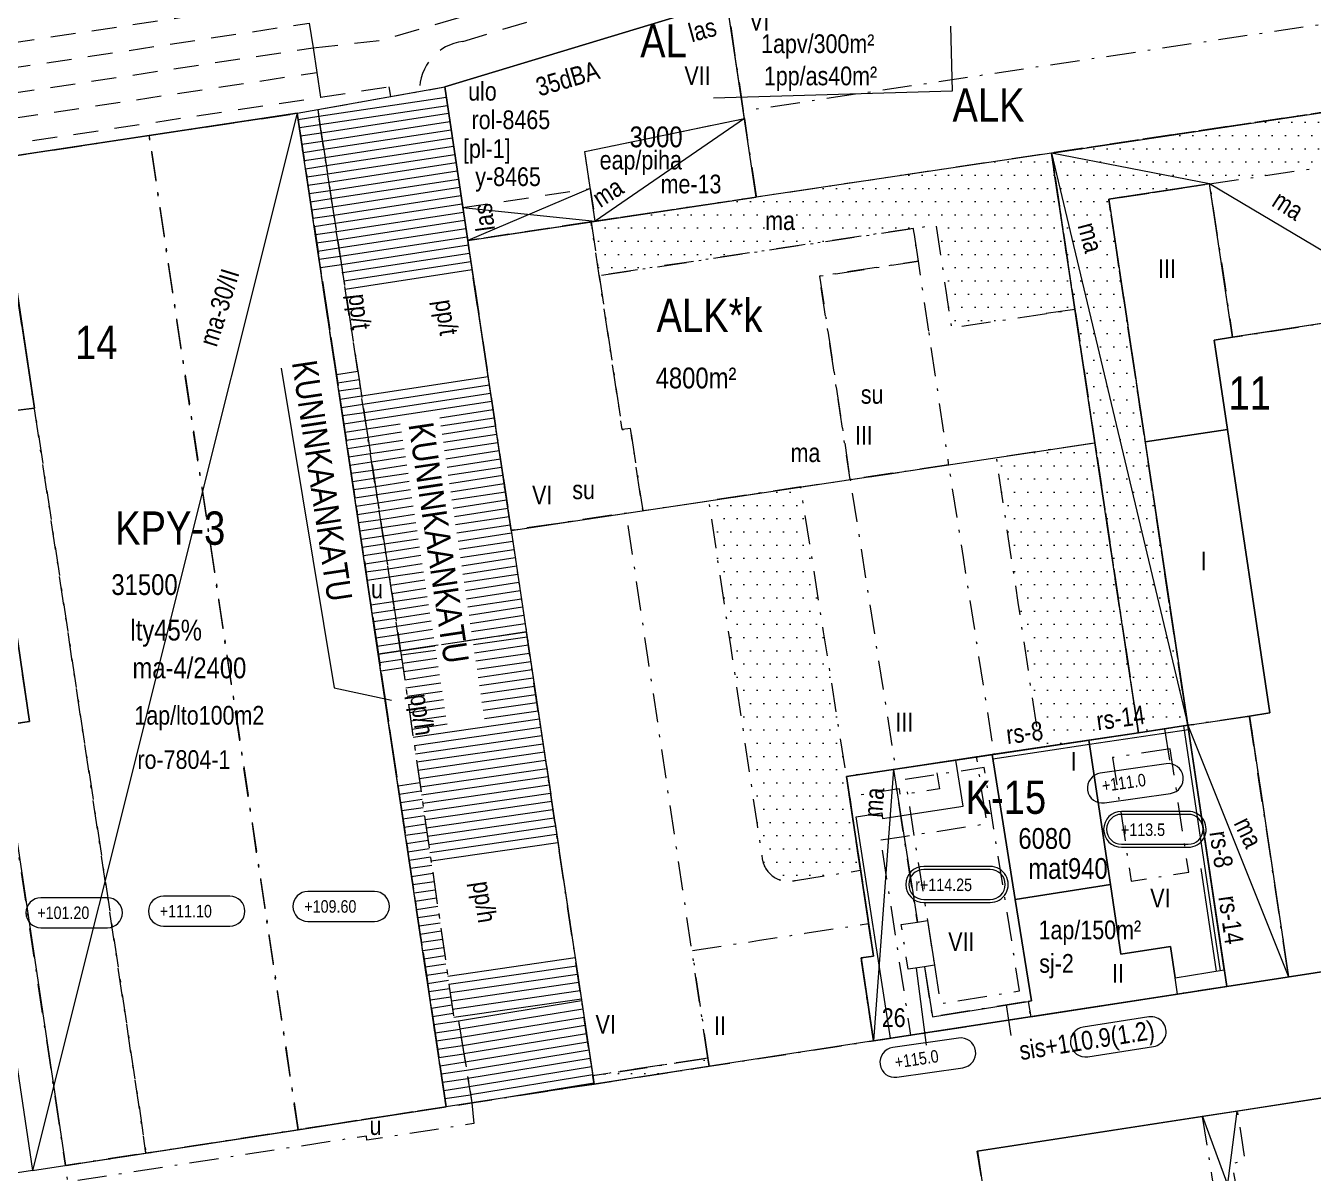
# Model space of a CAD drawing. Header units: metres. Extents: x 24485995 to 24488038, y 6819999 to 6822001.
# Drawn here: x 24486977.4 to 24487132.1, y 6821140.5 to 6821278.4 of the extents above; entities that cross this region are included whole.
import ezdxf

# ---------------------------------------------------------------- set-up
doc = ezdxf.new("R2010")
doc.units = ezdxf.units.M
for name, pattern in [('Aukot_rajalla', [0]), ('k10040', [10.3, 3.5, -1.5, 0.3, -1.5, 3.5]), ('k10050', [8, 3, -2, 3]), ('K10271', [0]), ('k10400', [0]), ('k10630.1', [0]), ('Osoitus_AK', [0])]:
    doc.linetypes.add(name, pattern=pattern)
for name, color, linetype, lineweight in [('AK_AsemakaavaTeksti_Kadun_puistonnimi', 7, 'Continuous', 0), ('AK_AsemakaavaTeksti_Korttelinumero', 7, 'Continuous', 0), ('AK_JohdoillevarattuViiva', 7, 'Continuous', 0), ('AK_Kaavamerkinta_Kayttotarkoitusalue', 7, 'Continuous', 0), ('AK_KayttotarkoitusViiva', 7, 'Continuous', 0), ('AK_LiikennointiTeksti_Autopaikkamerkinta', 7, 'Continuous', 0), ('AK_LiikennointiTeksti_Autopaikkamerkinta_m2', 7, 'Continuous', 0), ('AK_LiikennointiViiva_Ajoneuvoliittymakielto', 7, 'Continuous', 0), ('AK_LiikennointiViiva_Polkuviivoitus', 7, 'Continuous', 0), ('AK_MuuAsemakaavaSymboli_Maarayksen_soikiosymb', 7, 'Continuous', 0), ('AK_MuuAsemakaavaTeksti_Alueenosan_kayttotarkoitus', 7, 'Continuous', 0), ('AK_MuuAsemakaavaTeksti_Erityismaarays', 7, 'Continuous', 0), ('AK_MuuAsemakaavaViiva_alueenosan_raja', 7, 'Continuous', 0), ('AK_MuuAsemakaavaViiva_Erityismaaraysviiva', 7, 'Continuous', 0), ('AK_MuuAsemakaavaViiva_Merkinnan_Kohdistusnuoli', 7, 'Continuous', 0), ('AK_MuuAsemakaavaViiva_Ohj_alueenosan_raja', 7, 'Continuous', 0), ('AK_Poistettava_merkintä', 7, 'Continuous', 0), ('AK_RakennusalaTeksti_Kerrosala_tai_luku', 7, 'Continuous', 0), ('AK_RakennusalaTeksti_Rakennusoikeus', 7, 'Continuous', 0), ('AK_RakennusalaViiva_Maanalaisen_tilan_viiva', 7, 'Continuous', 0), ('AK_RakennusalaViiva_Rakennusalan_raja__I_', 7, 'Continuous', 0), ('AK_RakentaminenTeksti_Korkeusmerkinta', 7, 'Continuous', 0), ('AK_RakentaminenTeksti_Korkeusmerkinta_ja_soikio', 7, 'Continuous', 0), ('AK_RakentaminenTeksti_Korkeusmerkinta_ylin', 7, 'Continuous', 0), ('AK_RakentaminenTeksti_Rakentamismaarays', 7, 'Continuous', 0), ('AK_RakentaminenViiva_dB_yms_aaltoviiva', 7, 'Continuous', 0), ('AK_RakentaminenViiva_Kulkuaukko', 7, 'Continuous', 0), ('AK_Tontti_Sitova', 7, 'Continuous', 0), ('AK_Tonttinumero', 7, 'Continuous', 0), ('AK_YmparistoAlue_Istutettava_alue', 7, 'Continuous', 0)]:
    doc.layers.add(name, color=color, linetype=linetype, lineweight=lineweight)
doc.styles.add('ArialNarrow', font='ARIALN.TTF')

# ---------------------------------------------------------------- blocks, each defined once
blk = doc.blocks.new('AKP43')
at = {"layer": 'AK_RakentaminenTeksti_Korkeusmerkinta_ja_soikio', "color": 7, "linetype": 'Continuous', "lineweight": 13}
for p, q in [((4, 1.8), (-4, 1.8)), ((-4, -1.8), (4, -1.8))]:
    blk.add_line(p, q, dxfattribs=at)
for centre, start, end in [((-4, 0), 90, 270), ((4, 0), 270, 90)]:
    blk.add_arc(centre, 1.8, start, end, dxfattribs=at)
blk = doc.blocks.new('A111')
at = {"layer": 'AK_RakentaminenTeksti_Korkeusmerkinta_ylin', "color": 7, "linetype": 'Continuous', "lineweight": 13}
for p, q in [((4, 2.26), (-4, 2.26)), ((4, 1.9), (-4, 1.9)), ((-4, -1.7), (4, -1.7)), ((-4, -2.06), (4, -2.06))]:
    blk.add_line(p, q, dxfattribs=at)
for centre, radius, start, end in [((-4, 0.1), 2.16, 90.1126, 270), ((-4, 0.1), 1.8, 90, 270), ((4, 0.1), 2.16, 270, 90.1126), ((4, 0.1), 1.8, 270, 90)]:
    blk.add_arc(centre, radius, start, end, dxfattribs=at)

msp = doc.modelspace()

# ---------------------------------------------------------------- hatches: boundary and pattern name
at = {"layer": 'AK_YmparistoAlue_Istutettava_alue', "linetype": 'Continuous', "lineweight": 0}
h = msp.add_hatch(dxfattribs=at)
h.set_pattern_fill('DOTS', style=0)
h.paths.add_polyline_path([(24487135.25, 6821268.34), (24487100.64, 6821263.15), (24487105.87, 6821228.31), (24487111.09, 6821193.48), (24487117.02, 6821194.37), (24487110.31, 6821239.14), (24487107.54, 6821257.61), (24487119.65, 6821259.43), (24487136.22, 6821261.91)], flags=0)
h = msp.add_hatch(dxfattribs=at)
h.set_pattern_fill('DOTS', style=0)
h.paths.add_polyline_path([(24487088.63, 6821242.14), (24487098.76, 6821243.66), (24487103.46, 6821244.36), (24487101.61, 6821256.73), (24487101.46, 6821257.72), (24487100.64, 6821263.16), (24487085.81, 6821260.93), (24487083.09, 6821260.53), (24487084.05, 6821254.1), (24487086.77, 6821254.51), (24487087.37, 6821250.54)], flags=0)
h = msp.add_hatch(dxfattribs=at)
h.set_pattern_fill('DOTS', style=0)
h.paths.add_polyline_path([(24487065.16, 6821257.84), (24487045.81, 6821254.94), (24487045.31, 6821254.86), (24487046.28, 6821248.44), (24487066.12, 6821251.41), (24487084.05, 6821254.1), (24487083.09, 6821260.53)], flags=0)
h = msp.add_hatch(dxfattribs=at)
h.set_pattern_fill('DOTS', style=0)
h.paths.add_polyline_path([(24487099.22, 6821191.7), (24487111.09, 6821193.48), (24487105.86, 6821228.31), (24487094, 6821226.54)], flags=0)
h = msp.add_hatch(dxfattribs=at)
h.set_pattern_fill('DOTS', style=0)
h.paths.add_polyline_path([(24487067.17, 6821176.23), (24487067.26, 6821176.17), (24487067.35, 6821176.11), (24487067.44, 6821176.05), (24487067.54, 6821176), (24487067.64, 6821175.95), (24487067.74, 6821175.9), (24487067.83, 6821175.86), (24487067.94, 6821175.82), (24487068.04, 6821175.78), (24487068.15, 6821175.75), (24487068.25, 6821175.72), (24487068.35, 6821175.7), (24487068.47, 6821175.67), (24487068.58, 6821175.66), (24487068.68, 6821175.64), (24487068.79, 6821175.63), (24487068.9, 6821175.63), (24487069.01, 6821175.62), (24487069.12, 6821175.62), (24487069.23, 6821175.63), (24487069.34, 6821175.64), (24487069.44, 6821175.65), (24487069.56, 6821175.67), (24487069.67, 6821175.69), (24487069.77, 6821175.71), (24487069.88, 6821175.74), (24487076.12, 6821176.7), (24487077.7, 6821176.94), (24487076.01, 6821188.23), (24487070.51, 6821223.02), (24487059.43, 6821221.36), (24487064.66, 6821186.52), (24487065.83, 6821178.69), (24487065.89, 6821178.32), (24487065.9, 6821178.21), (24487065.93, 6821178.11), (24487065.95, 6821178), (24487065.99, 6821177.89), (24487066.02, 6821177.79), (24487066.05, 6821177.69), (24487066.09, 6821177.59), (24487066.13, 6821177.48), (24487066.18, 6821177.39), (24487066.23, 6821177.29), (24487066.29, 6821177.19), (24487066.35, 6821177.1), (24487066.41, 6821177.01), (24487066.47, 6821176.92), (24487066.54, 6821176.83), (24487066.6, 6821176.75), (24487066.68, 6821176.67), (24487066.75, 6821176.59), (24487066.83, 6821176.51), (24487066.91, 6821176.43), (24487066.99, 6821176.36), (24487067.08, 6821176.29)], flags=0)
h = msp.add_hatch(dxfattribs=at)
h.set_pattern_fill('DOTS', style=0)
h.paths.add_polyline_path([(24487052.44, 6821153.32), (24487059.36, 6821154.38), (24487059.52, 6821153.39), (24487052.59, 6821152.33), (24487045.67, 6821151.26), (24487045.52, 6821152.25)], flags=0)

# ---------------------------------------------------------------- linework, layer by layer
at = {"layer": 'AK_JohdoillevarattuViiva', "linetype": 'Continuous', "lineweight": 5, "flags": 128}
msp.add_lwpolyline([(24487081.28, 6821156.75), (24487077.18, 6821183.37), (24487080.25, 6821183.86), (24487080.34, 6821183.15), (24487090.03, 6821184.64), (24487089.17, 6821190.2)], dxfattribs=at)
at = {"layer": 'AK_KayttotarkoitusViiva', "linetype": 'Continuous', "lineweight": 20, "flags": 128}
for points in [[(24487061.64, 6821281.34), (24487027.71, 6821271.09)], [(24487065.16, 6821257.84), (24487061.64, 6821281.34)], [(24487009.99, 6821267.93), (24487012.45, 6821268.37), (24487027.71, 6821271.09)], [(24487027.71, 6821271.09), (24487030.48, 6821252.64)], [(24487100.64, 6821263.15), (24487160.24, 6821272.08)], [(24487121.72, 6821162.99), (24487175.34, 6821171.26), (24487164.74, 6821242.06), (24487161.85, 6821261.35), (24487160.24, 6821272.08)], [(24486903.73, 6821233.34), (24486901.51, 6821248.06), (24486905.17, 6821252.15), (24487009.99, 6821267.93)], [(24487027.89, 6821148.52), (24487009.99, 6821267.93)], [(24487100.64, 6821263.15), (24487065.16, 6821257.84)], [(24487105.87, 6821228.31), (24487100.64, 6821263.15)], [(24487030.48, 6821252.64), (24487065.16, 6821257.84)], [(24487035.7, 6821217.8), (24487030.48, 6821252.64)], [(24486903.73, 6821233.34), (24486961.96, 6821242.11), (24486967, 6821208.63), (24486967.26, 6821206.91), (24486968.22, 6821207.06), (24486973.52, 6821171.86), (24486978.18, 6821140.85)], [(24486978.18, 6821140.85), (24486948.6, 6821136.31), (24486920.04, 6821131.88), (24486918.61, 6821134.45), (24486914.32, 6821162.95), (24486908.77, 6821199.87), (24486903.73, 6821233.34)], [(24487035.7, 6821217.8), (24487105.87, 6821228.31)], [(24487111.09, 6821193.48), (24487105.87, 6821228.31)], [(24487035.7, 6821217.8), (24487040.92, 6821182.97), (24487045.67, 6821151.26)], [(24487111.09, 6821193.48), (24487076.01, 6821188.23), (24487079.25, 6821166.64), (24487077.76, 6821166.41), (24487079.25, 6821156.44)], [(24487111.09, 6821193.48), (24487117.02, 6821194.37), (24487121.72, 6821162.99)], [(24487079.25, 6821156.44), (24487115.79, 6821162.07), (24487121.72, 6821162.99)], [(24487079.25, 6821156.44), (24487045.67, 6821151.26)], [(24487045.67, 6821151.26), (24487030.99, 6821148.99), (24487027.89, 6821148.52)], [(24486978.18, 6821140.85), (24487027.89, 6821148.52)], [(24487092.18, 6821140.22), (24487091.73, 6821143.19), (24487135.31, 6821149.91), (24487135.75, 6821146.94)]]:
    msp.add_lwpolyline(points, dxfattribs=at)
at = {"layer": 'AK_LiikennointiViiva_Ajoneuvoliittymakielto', "linetype": 'k10630.1', "lineweight": 5, "flags": 128}
msp.add_lwpolyline([(24487027.71, 6821271.09), (24487061.64, 6821281.34)], dxfattribs=at)
at = {"layer": 'AK_LiikennointiViiva_Polkuviivoitus', "linetype": 'Continuous', "lineweight": 0, "flags": 128}
for points in [[(24487012.57, 6821267.56), (24487027.9, 6821269.86)], [(24487012.72, 6821266.57), (24487028.05, 6821268.87)], [(24487012.87, 6821265.58), (24487028.19, 6821267.93)], [(24487010.1, 6821267.19), (24487012.57, 6821267.56)], [(24487010.25, 6821266.2), (24487012.72, 6821266.57)], [(24487013.02, 6821264.59), (24487028.34, 6821266.94)], [(24487010.39, 6821265.21), (24487012.87, 6821265.58)], [(24487010.54, 6821264.22), (24487013.02, 6821264.59)], [(24487013.17, 6821263.6), (24487028.48, 6821265.95)], [(24487013.32, 6821262.62), (24487028.63, 6821264.96)], [(24487010.69, 6821263.23), (24487013.17, 6821263.6)], [(24487013.47, 6821261.63), (24487028.78, 6821263.97)], [(24487010.84, 6821262.24), (24487013.32, 6821262.62)], [(24487010.99, 6821261.25), (24487013.47, 6821261.63)], [(24487013.63, 6821260.64), (24487028.93, 6821262.98)], [(24487013.78, 6821259.65), (24487029.08, 6821262)], [(24487011.14, 6821260.27), (24487013.63, 6821260.64)], [(24487013.93, 6821258.66), (24487029.22, 6821261.01)], [(24487014.08, 6821257.67), (24487029.37, 6821260.02)], [(24487011.28, 6821259.28), (24487013.78, 6821259.65)], [(24487011.43, 6821258.29), (24487013.93, 6821258.66)], [(24487014.23, 6821256.68), (24487029.52, 6821259.03)], [(24487011.58, 6821257.3), (24487014.08, 6821257.67)], [(24487014.38, 6821255.7), (24487029.67, 6821258.04)], [(24487014.54, 6821254.71), (24487029.82, 6821257.05)], [(24487011.73, 6821256.31), (24487014.23, 6821256.69)], [(24487011.88, 6821255.32), (24487014.38, 6821255.7)], [(24487014.69, 6821253.72), (24487029.97, 6821256.06)], [(24487012.02, 6821254.33), (24487014.54, 6821254.71)], [(24487014.84, 6821252.73), (24487030.11, 6821255.07)], [(24487014.99, 6821251.74), (24487030.26, 6821254.08)], [(24487012.17, 6821253.34), (24487014.69, 6821253.72)], [(24487012.32, 6821252.35), (24487014.84, 6821252.73)], [(24487015.14, 6821250.75), (24487030.41, 6821253.09)], [(24487012.47, 6821251.37), (24487014.99, 6821251.74)], [(24487012.62, 6821250.38), (24487015.14, 6821250.75)], [(24487015.29, 6821249.77), (24487030.56, 6821252.11)], [(24487015.44, 6821248.78), (24487030.71, 6821251.12)], [(24487012.77, 6821249.39), (24487015.29, 6821249.77)], [(24487015.6, 6821247.79), (24487030.86, 6821250.13)], [(24487015.75, 6821246.8), (24487031, 6821249.14)], [(24487014.69, 6821236.53), (24487017.26, 6821236.92)], [(24487014.84, 6821235.54), (24487017.42, 6821235.93)], [(24487017.72, 6821233.95), (24487032.93, 6821236.28)], [(24487017.87, 6821232.96), (24487033.08, 6821235.29)], [(24487014.99, 6821234.55), (24487017.57, 6821234.94)], [(24487015.14, 6821233.56), (24487017.72, 6821233.95)], [(24487018.02, 6821231.97), (24487033.23, 6821234.3)], [(24487015.29, 6821232.58), (24487017.87, 6821232.96)], [(24487018.17, 6821230.99), (24487033.38, 6821233.32)], [(24487027.11, 6821231.34), (24487033.52, 6821232.33)], [(24487015.43, 6821231.59), (24487018.02, 6821231.97)], [(24487015.58, 6821230.6), (24487018.17, 6821230.99)], [(24487018.32, 6821230), (24487022.38, 6821230.62)], [(24487027.26, 6821230.36), (24487033.67, 6821231.34)], [(24487015.73, 6821229.61), (24487018.32, 6821230)], [(24487015.88, 6821228.62), (24487018.48, 6821229.01)], [(24487018.48, 6821229.01), (24487022.54, 6821229.63)], [(24487027.41, 6821229.37), (24487033.82, 6821230.35)], [(24487027.55, 6821228.38), (24487033.97, 6821229.36)], [(24487016.03, 6821227.63), (24487018.63, 6821228.02)], [(24487018.63, 6821228.02), (24487022.69, 6821228.64)], [(24487018.78, 6821227.03), (24487022.84, 6821227.65)], [(24487027.7, 6821227.39), (24487034.12, 6821228.37)], [(24487016.18, 6821226.64), (24487018.78, 6821227.03)], [(24487016.32, 6821225.65), (24487018.93, 6821226.04)], [(24487018.93, 6821226.04), (24487023, 6821226.67)], [(24487027.85, 6821226.4), (24487034.27, 6821227.38)], [(24487028, 6821225.41), (24487034.41, 6821226.39)], [(24487016.47, 6821224.66), (24487019.08, 6821225.05)], [(24487019.08, 6821225.05), (24487023.15, 6821225.68)], [(24487019.23, 6821224.07), (24487023.31, 6821224.69)], [(24487028.14, 6821224.42), (24487034.56, 6821225.4)], [(24487028.29, 6821223.43), (24487034.71, 6821224.42)], [(24487016.62, 6821223.67), (24487019.23, 6821224.07)], [(24487016.77, 6821222.69), (24487019.39, 6821223.08)], [(24487019.39, 6821223.08), (24487023.46, 6821223.7)], [(24487028.44, 6821222.44), (24487034.86, 6821223.43)], [(24487016.92, 6821221.7), (24487019.54, 6821222.09)], [(24487019.54, 6821222.09), (24487023.61, 6821222.71)], [(24487019.69, 6821221.1), (24487023.77, 6821221.73)], [(24487028.58, 6821221.45), (24487035.01, 6821222.44)], [(24487028.73, 6821220.46), (24487035.15, 6821221.45)], [(24487017.07, 6821220.71), (24487019.69, 6821221.1)], [(24487017.21, 6821219.72), (24487019.84, 6821220.11)], [(24487019.84, 6821220.11), (24487023.92, 6821220.74)], [(24487019.99, 6821219.12), (24487024.08, 6821219.75)], [(24487028.88, 6821219.47), (24487035.3, 6821220.46)], [(24487017.36, 6821218.73), (24487019.99, 6821219.12)], [(24487017.51, 6821217.74), (24487020.14, 6821218.14)], [(24487020.14, 6821218.14), (24487024.23, 6821218.76)], [(24487029.02, 6821218.49), (24487035.45, 6821219.47)], [(24487029.17, 6821217.5), (24487035.6, 6821218.48)], [(24487017.66, 6821216.75), (24487020.3, 6821217.15)], [(24487020.3, 6821217.15), (24487024.39, 6821217.77)], [(24487020.45, 6821216.16), (24487024.54, 6821216.79)], [(24487029.32, 6821216.51), (24487035.75, 6821217.49)], [(24487017.81, 6821215.76), (24487020.45, 6821216.16)], [(24487017.95, 6821214.77), (24487020.6, 6821215.17)], [(24487020.6, 6821215.17), (24487024.69, 6821215.8)], [(24487029.46, 6821215.52), (24487035.9, 6821216.5)], [(24487029.61, 6821214.53), (24487036.04, 6821215.51)], [(24487018.1, 6821213.79), (24487020.75, 6821214.18)], [(24487020.75, 6821214.18), (24487024.85, 6821214.81)], [(24487020.9, 6821213.19), (24487025, 6821213.82)], [(24487029.76, 6821213.54), (24487036.19, 6821214.53)], [(24487029.91, 6821212.55), (24487036.34, 6821213.54)], [(24487018.25, 6821212.8), (24487020.9, 6821213.19)], [(24487018.4, 6821211.81), (24487021.05, 6821212.21)], [(24487021.05, 6821212.2), (24487025.16, 6821212.83)], [(24487030.05, 6821211.56), (24487036.49, 6821212.55)], [(24487021.21, 6821211.22), (24487025.31, 6821211.85)], [(24487021.36, 6821210.23), (24487025.46, 6821210.86)], [(24487030.2, 6821210.57), (24487036.64, 6821211.56)], [(24487030.35, 6821209.58), (24487036.78, 6821210.57)], [(24487018.84, 6821208.84), (24487021.51, 6821209.24)], [(24487021.51, 6821209.24), (24487025.62, 6821209.87)], [(24487021.66, 6821208.25), (24487025.77, 6821208.88)], [(24487030.49, 6821208.59), (24487036.93, 6821209.58)], [(24487018.99, 6821207.85), (24487021.66, 6821208.25)], [(24487021.81, 6821207.26), (24487025.93, 6821207.89)], [(24487030.64, 6821207.6), (24487037.08, 6821208.59)], [(24487030.79, 6821206.62), (24487037.23, 6821207.6)], [(24487019.14, 6821206.86), (24487021.81, 6821207.26)], [(24487019.29, 6821205.87), (24487021.96, 6821206.27)], [(24487021.96, 6821206.27), (24487026.08, 6821206.91)], [(24487022.11, 6821205.29), (24487026.23, 6821205.92)], [(24487030.93, 6821205.63), (24487037.38, 6821206.61)], [(24487019.44, 6821204.88), (24487022.11, 6821205.29)], [(24487019.59, 6821203.9), (24487022.27, 6821204.3)], [(24487022.27, 6821204.3), (24487026.39, 6821204.93)], [(24487031.08, 6821204.64), (24487037.53, 6821205.63)], [(24487031.16, 6821204.08), (24487037.62, 6821205.02)], [(24487019.73, 6821202.91), (24487022.42, 6821203.31)], [(24487019.73, 6821202.91), (24487022.42, 6821203.31)], [(24487022.42, 6821203.31), (24487026.54, 6821203.94)], [(24487022.49, 6821202.82), (24487026.62, 6821203.42)], [(24487031.31, 6821203.09), (24487037.77, 6821204.03)], [(24487031.46, 6821202.1), (24487037.91, 6821203.04)], [(24487019.88, 6821201.92), (24487022.56, 6821202.32)], [(24487020.03, 6821200.93), (24487022.7, 6821201.33)], [(24487022.63, 6821201.83), (24487026.78, 6821202.44)], [(24487022.78, 6821200.84), (24487026.93, 6821201.45)], [(24487031.6, 6821201.11), (24487038.06, 6821202.05)], [(24487022.92, 6821199.85), (24487027.09, 6821200.46)], [(24487031.75, 6821200.12), (24487038.21, 6821201.06)], [(24487031.9, 6821199.14), (24487038.36, 6821200.07)], [(24487023.06, 6821198.87), (24487027.24, 6821199.47)], [(24487023.21, 6821197.88), (24487027.39, 6821198.48)], [(24487032.05, 6821198.15), (24487038.51, 6821199.08)], [(24487032.19, 6821197.16), (24487038.65, 6821198.09)], [(24487023.35, 6821196.89), (24487027.55, 6821197.49)], [(24487023.49, 6821195.9), (24487027.7, 6821196.51)], [(24487032.34, 6821196.17), (24487038.8, 6821197.11)], [(24487023.64, 6821194.91), (24487027.86, 6821195.52)], [(24487023.92, 6821192.93), (24487039.1, 6821195.13)], [(24487032.49, 6821195.18), (24487038.95, 6821196.12)], [(24487023.78, 6821193.92), (24487028.01, 6821194.53)], [(24487024.07, 6821191.94), (24487039.25, 6821194.14)], [(24487024.21, 6821190.95), (24487039.39, 6821193.15)], [(24487024.35, 6821189.96), (24487039.54, 6821192.16)], [(24487024.5, 6821188.97), (24487039.69, 6821191.17)], [(24487024.64, 6821187.98), (24487039.84, 6821190.18)], [(24487024.78, 6821186.99), (24487039.99, 6821189.19)], [(24487022.11, 6821187.08), (24487024.71, 6821187.48)], [(24487024.93, 6821186), (24487040.14, 6821188.2)], [(24487025.07, 6821185.01), (24487040.28, 6821187.22)], [(24487022.25, 6821186.1), (24487024.86, 6821186.49)], [(24487025.21, 6821184.02), (24487040.43, 6821186.23)], [(24487022.4, 6821185.11), (24487025, 6821185.5)], [(24487022.55, 6821184.12), (24487025.14, 6821184.51)], [(24487025.36, 6821183.03), (24487040.58, 6821185.24)], [(24487025.5, 6821182.04), (24487040.73, 6821184.25)], [(24487022.7, 6821183.13), (24487025.29, 6821183.52)], [(24487025.65, 6821181.05), (24487040.88, 6821183.26)], [(24487022.85, 6821182.14), (24487025.43, 6821182.53)], [(24487022.99, 6821181.15), (24487025.57, 6821181.54)], [(24487025.79, 6821180.06), (24487041.02, 6821182.27)], [(24487025.93, 6821179.07), (24487041.17, 6821181.28)], [(24487023.14, 6821180.16), (24487025.72, 6821180.55)], [(24487023.29, 6821179.17), (24487025.86, 6821179.56)], [(24487026.08, 6821178.08), (24487041.32, 6821180.29)], [(24487023.44, 6821178.18), (24487026.01, 6821178.57)], [(24487023.59, 6821177.2), (24487026.15, 6821177.58)], [(24487023.74, 6821176.21), (24487026.29, 6821176.59)], [(24487023.88, 6821175.22), (24487026.44, 6821175.6)], [(24487024.03, 6821174.23), (24487026.58, 6821174.61)], [(24487024.18, 6821173.24), (24487026.72, 6821173.62)], [(24487024.33, 6821172.25), (24487026.87, 6821172.63)], [(24487024.48, 6821171.26), (24487027.01, 6821171.64)], [(24487024.63, 6821170.27), (24487027.15, 6821170.65)], [(24487024.77, 6821169.28), (24487027.3, 6821169.66)], [(24487024.92, 6821168.29), (24487027.44, 6821168.67)], [(24487025.07, 6821167.31), (24487027.58, 6821167.68)], [(24487025.22, 6821166.32), (24487027.73, 6821166.69)], [(24487025.37, 6821165.33), (24487027.87, 6821165.7)], [(24487028.09, 6821164.23), (24487043.39, 6821166.45)], [(24487025.51, 6821164.34), (24487028.01, 6821164.71)], [(24487028.23, 6821163.24), (24487043.54, 6821165.46)], [(24487028.37, 6821162.25), (24487043.69, 6821164.47)], [(24487025.66, 6821163.35), (24487028.16, 6821163.72)], [(24487025.81, 6821162.36), (24487028.3, 6821162.73)], [(24487028.52, 6821161.26), (24487043.84, 6821163.48)], [(24487028.66, 6821160.27), (24487043.99, 6821162.49)], [(24487025.96, 6821161.37), (24487028.45, 6821161.74)], [(24487028.8, 6821159.28), (24487044.14, 6821161.5)], [(24487029.37, 6821158.86), (24487044.17, 6821161.29)], [(24487026.11, 6821160.38), (24487028.59, 6821160.76)], [(24487026.26, 6821159.39), (24487028.73, 6821159.77)], [(24487029.53, 6821157.88), (24487044.32, 6821160.3)], [(24487026.4, 6821158.41), (24487029.37, 6821158.85)], [(24487026.55, 6821157.42), (24487029.53, 6821157.86)], [(24487029.69, 6821156.89), (24487044.46, 6821159.31)], [(24487029.85, 6821155.9), (24487044.61, 6821158.32)], [(24487026.7, 6821156.43), (24487029.7, 6821156.88)], [(24487030.02, 6821154.91), (24487044.76, 6821157.33)], [(24487030.18, 6821153.93), (24487044.91, 6821156.34)], [(24487026.85, 6821155.44), (24487029.86, 6821155.89)], [(24487027, 6821154.45), (24487030.02, 6821154.9)], [(24487030.34, 6821152.94), (24487045.06, 6821155.35)], [(24487027.15, 6821153.46), (24487030.18, 6821153.92)], [(24487030.5, 6821151.95), (24487045.2, 6821154.36)], [(24487030.66, 6821150.97), (24487045.35, 6821153.37)], [(24487027.29, 6821152.47), (24487030.34, 6821152.93)], [(24487027.44, 6821151.48), (24487030.5, 6821151.94)], [(24487030.83, 6821149.98), (24487045.5, 6821152.39)], [(24487027.59, 6821150.49), (24487030.67, 6821150.95)], [(24487030.99, 6821148.99), (24487045.65, 6821151.4)], [(24487027.74, 6821149.5), (24487030.83, 6821149.97)]]:
    msp.add_lwpolyline(points, dxfattribs=at)
at = {"layer": 'AK_MuuAsemakaavaViiva_alueenosan_raja', "linetype": 'k10040', "lineweight": 5, "flags": 128}
for points in [[(24487144.66, 6821295.03), (24487112.03, 6821290.14), (24487096.94, 6821287.88), (24487061.45, 6821282.56), (24487061.64, 6821281.34), (24487063.6, 6821268.22), (24487099.09, 6821273.54), (24487145.08, 6821280.43), (24487146.81, 6821280.69), (24487144.66, 6821295.03)], [(24487012.45, 6821268.37), (24487027.71, 6821271.09)], [(24487027.71, 6821271.09), (24487035.7, 6821217.8)], [(24487129.14, 6821164.14), (24487175.34, 6821171.26), (24487160.24, 6821272.08), (24487148.62, 6821270.34), (24487142.49, 6821269.43), (24487143.23, 6821264.48), (24487141.95, 6821264.29), (24487144.9, 6821244.47), (24487122.42, 6821241.01), (24487119.65, 6821259.43), (24487107.54, 6821257.61), (24487111.91, 6821228.44), (24487117.02, 6821194.37), (24487124.44, 6821195.48), (24487129.14, 6821164.14)], [(24487141.95, 6821264.29), (24487143.23, 6821264.48), (24487142.49, 6821269.43), (24487135.25, 6821268.34), (24487100.64, 6821263.15), (24487105.87, 6821228.31), (24487111.09, 6821193.48), (24487117.02, 6821194.37), (24487110.31, 6821239.14), (24487107.54, 6821257.61), (24487119.65, 6821259.43), (24487122.42, 6821241.01), (24487144.9, 6821244.47), (24487141.95, 6821264.29)], [(24486992.19, 6821265.25), (24487009.99, 6821267.93)], [(24486992.19, 6821265.25), (24487009.99, 6821267.93), (24487027.89, 6821148.52), (24487010.1, 6821145.77), (24486992.19, 6821265.25)], [(24487009.99, 6821267.93), (24487012.45, 6821268.37), (24487012.8, 6821266.04), (24487022.42, 6821203.31), (24487028.87, 6821158.79), (24487029.37, 6821158.86), (24487030.99, 6821148.99), (24487027.89, 6821148.52), (24487019.73, 6821202.91), (24487010.3, 6821265.83), (24487009.99, 6821267.93)], [(24487009.99, 6821267.93), (24487012.45, 6821268.37)], [(24487009.99, 6821267.93), (24487027.89, 6821148.52)], [(24487010.3, 6821265.83), (24487009.99, 6821267.93)], [(24487012.45, 6821268.37), (24487012.8, 6821266.04)], [(24487022.42, 6821203.31), (24487012.45, 6821268.37)], [(24487119.65, 6821259.43), (24487136.22, 6821261.91), (24487135.25, 6821268.34), (24487100.64, 6821263.15), (24487105.87, 6821228.31), (24487111.09, 6821193.48), (24487117.02, 6821194.37), (24487110.31, 6821239.14), (24487107.54, 6821257.61), (24487119.65, 6821259.43)], [(24487045.81, 6821254.94), (24487045.21, 6821258.89), (24487044.55, 6821263.34), (24487063.74, 6821267.28), (24487065.16, 6821257.84), (24487045.81, 6821254.94)], [(24486973.89, 6821262.5), (24486992.19, 6821265.25), (24486992.5, 6821263.17), (24487010.1, 6821145.77), (24486991.81, 6821142.95), (24486983.91, 6821195.69), (24486978.39, 6821232.5), (24486974.2, 6821260.42), (24486973.89, 6821262.5)], [(24487019.73, 6821202.91), (24487010.3, 6821265.83)], [(24487012.8, 6821266.04), (24487022.42, 6821203.31)], [(24487045.31, 6821254.86), (24487046.28, 6821248.43), (24487056.2, 6821249.92), (24487066.12, 6821251.41), (24487075.09, 6821252.75), (24487084.05, 6821254.09), (24487086.77, 6821254.5), (24487087.37, 6821250.55), (24487088, 6821246.34), (24487088.63, 6821242.14), (24487093.7, 6821242.9), (24487098.76, 6821243.66), (24487103.46, 6821244.36), (24487102.53, 6821250.55), (24487101.61, 6821256.73), (24487100.64, 6821263.15), (24487093.22, 6821262.04), (24487084.45, 6821260.73), (24487082.9, 6821260.5), (24487074.12, 6821259.18), (24487065.16, 6821257.84), (24487055.48, 6821256.39), (24487045.31, 6821254.86)], [(24487101.61, 6821256.73), (24487101.46, 6821257.72)], [(24487101.46, 6821257.72), (24487101.61, 6821256.73)], [(24487045.31, 6821254.86), (24487030.48, 6821252.64), (24487034.22, 6821227.69), (24487035.7, 6821217.8), (24487049.55, 6821219.87), (24487051.52, 6821220.17), (24487050.08, 6821229.79), (24487050.04, 6821230.06), (24487049.05, 6821229.91), (24487048.16, 6821235.87), (24487046.28, 6821248.43), (24487045.31, 6821254.86)], [(24487046.28, 6821248.43), (24487047.22, 6821242.15), (24487048.16, 6821235.87), (24487049.05, 6821229.91), (24487050.04, 6821230.06), (24487050.8, 6821224.98), (24487051.52, 6821220.17), (24487059.44, 6821221.35), (24487070.51, 6821223.02), (24487076.45, 6821223.9), (24487075.24, 6821231.93), (24487074.04, 6821239.95), (24487072.78, 6821248.36), (24487078.71, 6821249.25), (24487084.65, 6821250.14), (24487084.35, 6821252.12), (24487084.05, 6821254.09), (24487079.57, 6821253.42), (24487070.61, 6821252.08), (24487061.16, 6821250.66), (24487056.2, 6821249.92), (24487051.24, 6821249.18), (24487046.28, 6821248.43)], [(24487084.65, 6821250.14), (24487084.05, 6821254.09)], [(24487035.7, 6821217.8), (24487034.22, 6821227.69), (24487030.48, 6821252.64)], [(24487085.91, 6821241.73), (24487084.65, 6821250.14), (24487072.78, 6821248.36), (24487074.04, 6821239.95), (24487076.45, 6821223.9), (24487088.31, 6821225.68), (24487088.29, 6821225.85), (24487085.91, 6821241.73)], [(24487103.46, 6821244.36), (24487098.76, 6821243.66)], [(24486974.88, 6821232.04), (24486977.06, 6821232.33), (24486978.39, 6821232.5), (24486983.91, 6821195.69), (24486991.79, 6821143.11), (24486991.81, 6821142.95), (24486982.14, 6821141.46), (24486974.19, 6821194.29), (24486977.82, 6821194.81), (24486976.43, 6821204.15), (24486974.57, 6821216.73), (24486976, 6821224.76), (24486974.88, 6821232.04)], [(24487099.22, 6821191.7), (24487105.15, 6821192.59), (24487111.09, 6821193.48), (24487108.48, 6821210.9), (24487105.87, 6821228.31), (24487094, 6821226.53), (24487096.61, 6821209.12), (24487099.22, 6821191.7)], [(24487081.91, 6821189.11), (24487093.78, 6821190.89), (24487090.06, 6821214.54), (24487088.29, 6821225.85), (24487088.31, 6821225.68), (24487076.45, 6821223.9), (24487081.91, 6821189.11)], [(24487069.87, 6821175.73), (24487077.7, 6821176.94), (24487076.01, 6821188.23), (24487073.26, 6821205.62), (24487070.51, 6821223.02), (24487059.44, 6821221.35), (24487062.05, 6821203.94), (24487064.66, 6821186.52), (24487065.27, 6821182.41), (24487065.89, 6821178.3)], [(24487059.36, 6821154.38), (24487057.43, 6821167.24), (24487056.47, 6821173.67), (24487054.77, 6821185.04), (24487052.14, 6821202.55), (24487049.55, 6821219.87), (24487035.7, 6821217.8), (24487037.53, 6821205.57), (24487040.92, 6821182.97), (24487045.52, 6821152.25), (24487059.36, 6821154.38)], [(24487035.7, 6821217.8), (24487037.53, 6821205.57)], [(24487022.42, 6821203.31), (24487028.87, 6821158.79), (24487029.37, 6821158.86), (24487030.99, 6821148.99), (24487045.67, 6821151.26), (24487040.92, 6821182.97), (24487037.53, 6821205.57), (24487022.42, 6821203.31)], [(24487037.53, 6821205.57), (24487022.42, 6821203.31)], [(24487022.42, 6821203.31), (24487019.73, 6821202.91)], [(24487027.89, 6821148.52), (24487019.73, 6821202.91)], [(24487022.42, 6821203.31), (24487028.87, 6821158.79)], [(24487124.44, 6821195.48), (24487117.02, 6821194.37), (24487121.72, 6821162.99), (24487129.14, 6821164.14), (24487124.44, 6821195.48)], [(24487080.14, 6821180.59), (24487082.92, 6821181.02), (24487092.89, 6821182.55), (24487091.65, 6821190.57), (24487086.7, 6821189.83), (24487087.18, 6821186.73), (24487082.48, 6821186.01), (24487082.38, 6821186.74), (24487082.03, 6821186.68), (24487076.38, 6821185.77), (24487079.25, 6821166.64), (24487077.76, 6821166.41), (24487079.25, 6821156.44), (24487083.76, 6821157.13), (24487083.59, 6821158.17), (24487080.14, 6821180.59)], [(24487114.92, 6821191.53), (24487108, 6821190.49), (24487110.22, 6821175.63), (24487117.14, 6821176.72), (24487114.92, 6821191.53)], [(24487085.4, 6821165.36), (24487083.43, 6821165.05), (24487082.59, 6821170.42), (24487084.53, 6821170.72), (24487081.65, 6821189.07), (24487076.01, 6821188.23), (24487079.25, 6821166.64), (24487077.76, 6821166.41), (24487079.25, 6821156.44), (24487098.15, 6821159.35), (24487097.84, 6821161.19), (24487086.34, 6821159.35), (24487085.4, 6821165.36)], [(24487081.67, 6821189.07), (24487081.91, 6821189.11)], [(24487086.58, 6821165.54), (24487087.31, 6821160.92), (24487096.82, 6821162.45), (24487092.56, 6821189.29), (24487083.06, 6821187.87), (24487085.73, 6821170.91), (24487086.58, 6821165.54)], [(24487069.88, 6821175.74), (24487069.88, 6821175.73)], [(24487059.36, 6821154.38), (24487059.51, 6821153.39), (24487076.19, 6821155.97), (24487079.25, 6821156.44), (24487077.76, 6821166.41), (24487079.25, 6821166.64), (24487078.67, 6821170.51), (24487077.11, 6821170.27), (24487071, 6821169.33), (24487065.56, 6821168.49), (24487057.43, 6821167.24), (24487059.36, 6821154.38)], [(24487028.87, 6821158.79), (24487029.37, 6821158.86)], [(24487029.37, 6821158.86), (24487030.99, 6821148.99)], [(24487059.36, 6821154.38), (24487045.52, 6821152.25), (24487045.67, 6821151.26), (24487059.51, 6821153.39), (24487059.36, 6821154.38)], [(24487045.67, 6821151.26), (24487052.59, 6821152.33), (24487059.52, 6821153.39), (24487059.36, 6821154.38), (24487052.44, 6821153.32), (24487045.52, 6821152.25), (24487045.67, 6821151.26)], [(24487030.99, 6821148.99), (24487031.22, 6821146.5), (24487018.37, 6821144.52), (24487018.3, 6821145.01), (24486982.44, 6821139.48), (24486982.14, 6821141.46), (24486991.81, 6821142.95), (24487010.1, 6821145.77), (24487018, 6821146.99), (24487027.89, 6821148.52), (24487030.99, 6821148.99)], [(24487027.89, 6821148.52), (24487010.1, 6821145.77)], [(24487030.99, 6821148.99), (24487027.89, 6821148.52)], [(24487118.75, 6821147.36), (24487119.88, 6821140.35), (24487121, 6821133.35), (24487122.39, 6821133.58), (24487123.78, 6821133.81), (24487123.07, 6821137.77), (24487122.37, 6821141.73), (24487123.95, 6821142.08), (24487123.49, 6821145.05), (24487123.02, 6821148.01), (24487118.75, 6821147.36)], [(24486991.79, 6821143.11), (24486991.81, 6821142.95)]]:
    msp.add_lwpolyline(points, dxfattribs=at)
at = {"layer": 'AK_MuuAsemakaavaViiva_alueenosan_raja', "linetype": 'k10040', "lineweight": 5}
for centre, radius, start, end in [((24487069.03, 6821178.8), 3.18, 188.7259, 285.4933), ((24487069.03, 6821178.8), 3.18, 189.148, 285.2274), ((24487069.02, 6821178.79), 3.17, 189.0121, 285.3634)]:
    msp.add_arc(centre, radius, start, end, dxfattribs=at)
at = {"layer": 'AK_MuuAsemakaavaViiva_Erityismaaraysviiva', "linetype": 'Aukot_rajalla', "lineweight": 5, "flags": 128}
for points in [[(24487105.23, 6821192.1), (24487117.1, 6821193.88)], [(24487116.53, 6821194.3), (24487120.93, 6821164.88)], [(24487093.6, 6821190.36), (24487105.23, 6821192.1)], [(24487118.59, 6821177.17), (24487120.44, 6821164.81)]]:
    msp.add_lwpolyline(points, dxfattribs=at)
at = {"layer": 'AK_MuuAsemakaavaViiva_Merkinnan_Kohdistusnuoli', "linetype": 'Osoitus_AK', "lineweight": 5, "flags": 128}
for points in [[(24487088.52, 6821278.39), (24487088.73, 6821270.57), (24487060.01, 6821269.76)], [(24487008.07, 6821237.28), (24487014.44, 6821198.88), (24487021.31, 6821197.38)], [(24487114.87, 6821190.18), (24487114.29, 6821193.96)], [(24487085.61, 6821155.93), (24487084.42, 6821165.2)], [(24487095.79, 6821157.09), (24487095.24, 6821160.77)]]:
    msp.add_lwpolyline(points, dxfattribs=at)
at = {"layer": 'AK_MuuAsemakaavaViiva_Ohj_alueenosan_raja', "linetype": 'k10050', "lineweight": 5, "flags": 128}
for points in [[(24487029.91, 6821276.57), (24487059.45, 6821285.5)], [(24486965.52, 6821274.86), (24487010.99, 6821281.72)], [(24487011.89, 6821275.79), (24487020.24, 6821276.73), (24487036.57, 6821281.52)], [(24486905.72, 6821262.81), (24487011.44, 6821278.76)], [(24486906.17, 6821259.85), (24487011.89, 6821275.79)], [(24486906.62, 6821256.88), (24487012.34, 6821272.83)], [(24487012.78, 6821269.86), (24487021, 6821271.1)], [(24487021, 6821271.1), (24487021.18, 6821269.93)], [(24486963.32, 6821262.4), (24487012.78, 6821269.86)], [(24487029.89, 6821256.59), (24487045.21, 6821258.89), (24487045.81, 6821254.94), (24487030.48, 6821252.64), (24487029.89, 6821256.59)]]:
    msp.add_lwpolyline(points, dxfattribs=at)
at = {"layer": 'AK_MuuAsemakaavaViiva_Ohj_alueenosan_raja', "linetype": 'k10050', "lineweight": 5}
msp.add_arc((24487030.65, 6821270.65), 5.96, 97.1138, 180.9374, dxfattribs=at)
at = {"layer": 'AK_Poistettava_merkintä', "linetype": 'k10050', "lineweight": 0, "flags": 128}
for points in [[(24487011.44, 6821278.76), (24487011.89, 6821275.79)], [(24487011.89, 6821275.79), (24487012.34, 6821272.83)], [(24487012.34, 6821272.83), (24487012.78, 6821269.86)], [(24487021.18, 6821269.93), (24487024.69, 6821270.56)]]:
    msp.add_lwpolyline(points, dxfattribs=at)
at = {"layer": 'AK_Poistettava_merkintä', "linetype": 'k10040', "lineweight": 0, "flags": 128}
for points in [[(24487085.81, 6821260.93), (24487083.09, 6821260.52)], [(24487045.81, 6821254.94), (24487045.31, 6821254.86)], [(24487077.7, 6821176.94), (24487076.01, 6821188.23)], [(24487079.25, 6821156.44), (24487077.76, 6821166.41), (24487079.25, 6821166.64), (24487078.67, 6821170.51)], [(24487121.73, 6821162.99), (24487115.79, 6821162.07)]]:
    msp.add_lwpolyline(points, dxfattribs=at)
at = {"layer": 'AK_RakennusalaViiva_Maanalaisen_tilan_viiva', "linetype": 'Continuous', "lineweight": 5, "flags": 128}
for points in [[(24487009.99, 6821267.93), (24486978.18, 6821140.85)], [(24487063.74, 6821267.28), (24487045.81, 6821254.94)], [(24487144.9, 6821244.47), (24487119.65, 6821259.43), (24487100.64, 6821263.15)], [(24487100.64, 6821263.15), (24487117.02, 6821194.37)], [(24487117.02, 6821194.37), (24487129.14, 6821164.14)], [(24487081.65, 6821189.07), (24487079.25, 6821156.44)]]:
    msp.add_lwpolyline(points, dxfattribs=at)
at = {"layer": 'AK_RakennusalaViiva_Rakennusalan_raja__I_', "linetype": 'K10271', "lineweight": 9, "flags": 128}
for points in [[(24487027.71, 6821271.09), (24487029.89, 6821256.59), (24487030.48, 6821252.64), (24487045.81, 6821254.94), (24487044.55, 6821263.34), (24487063.74, 6821267.28), (24487061.64, 6821281.34), (24487027.71, 6821271.09)], [(24487121.8, 6821229.92), (24487126.91, 6821195.85), (24487124.44, 6821195.48), (24487129.14, 6821164.14), (24487175.34, 6821171.26), (24487160.24, 6821272.08), (24487148.62, 6821270.34), (24487149.36, 6821265.4), (24487143.23, 6821264.48), (24487141.95, 6821264.29), (24487144.9, 6821244.47), (24487122.42, 6821241.01), (24487120.19, 6821240.66), (24487121.8, 6821229.92)], [(24486973.89, 6821262.5), (24486974.2, 6821260.42), (24486978.39, 6821232.5), (24486974.88, 6821232.04), (24486976, 6821224.76), (24486974.57, 6821216.73), (24486976.43, 6821204.15), (24486977.82, 6821194.81), (24486974.19, 6821194.29), (24486982.14, 6821141.46), (24486991.81, 6821142.95), (24487010.1, 6821145.77), (24487018, 6821146.99), (24487027.89, 6821148.52), (24487019.73, 6821202.91), (24487010.3, 6821265.83), (24487009.99, 6821267.93), (24486992.19, 6821265.25), (24486973.89, 6821262.5)], [(24486972.73, 6821194.08), (24486974.19, 6821194.29), (24486977.82, 6821194.81), (24486976.43, 6821204.15), (24486974.57, 6821216.73), (24486976, 6821224.76), (24486974.88, 6821232.04), (24486977.06, 6821232.33), (24486978.39, 6821232.5), (24486974.49, 6821258.54), (24486968.82, 6821257.69), (24486967.69, 6821256.02), (24486966.41, 6821252.68), (24486966.25, 6821249.19), (24486966.68, 6821246.36), (24486964.9, 6821246.09), (24486965.42, 6821242.63), (24486970.46, 6821209.15), (24486972.73, 6821194.08)], [(24487121.8, 6821229.92), (24487120.19, 6821240.66), (24487122.42, 6821241.01), (24487119.65, 6821259.43), (24487107.54, 6821257.61), (24487111.91, 6821228.44), (24487121.8, 6821229.92)], [(24487121.8, 6821229.92), (24487111.91, 6821228.44), (24487117.02, 6821194.37), (24487124.44, 6821195.48), (24487126.91, 6821195.85), (24487121.8, 6821229.92)], [(24487117.02, 6821194.37), (24487111.09, 6821193.48), (24487105.15, 6821192.59), (24487107.75, 6821175.24), (24487109, 6821166.88), (24487114.94, 6821167.77), (24487115.5, 6821164.02), (24487121.42, 6821164.97), (24487117.02, 6821194.37)], [(24487105.15, 6821192.59), (24487093.53, 6821190.85), (24487096.29, 6821173.43), (24487107.75, 6821175.24), (24487105.15, 6821192.59)], [(24487096.29, 6821173.43), (24487093.53, 6821190.85), (24487081.65, 6821189.07), (24487084.53, 6821170.72), (24487085.73, 6821170.91), (24487086.58, 6821165.54), (24487085.4, 6821165.36), (24487086.34, 6821159.35), (24487097.84, 6821161.19), (24487098.23, 6821161.25), (24487096.29, 6821173.43)], [(24487115.5, 6821164.02), (24487114.94, 6821167.77), (24487109, 6821166.88), (24487107.75, 6821175.24), (24487096.29, 6821173.43), (24487098.23, 6821161.25), (24487097.84, 6821161.19), (24487098.15, 6821159.35), (24487115.79, 6821162.07), (24487115.5, 6821164.02)], [(24487091.74, 6821143.19), (24487092.18, 6821140.22), (24487093, 6821134.69), (24487093.83, 6821129.16), (24487101.21, 6821130.26), (24487108.6, 6821131.37), (24487108.72, 6821130.52), (24487108.85, 6821129.68), (24487111.82, 6821130.13), (24487111.55, 6821131.81), (24487117.33, 6821132.75), (24487121, 6821133.35), (24487123.78, 6821133.81), (24487124.07, 6821131.96), (24487127.7, 6821132.54), (24487127.41, 6821134.39), (24487130.8, 6821134.93), (24487137.39, 6821135.97), (24487136.57, 6821141.46), (24487135.75, 6821146.94), (24487135.31, 6821149.91), (24487123.02, 6821148.01), (24487120.89, 6821147.68), (24487118.75, 6821147.36), (24487105.24, 6821145.27), (24487091.74, 6821143.19)]]:
    msp.add_lwpolyline(points, dxfattribs=at)
at = {"layer": 'AK_RakentaminenViiva_dB_yms_aaltoviiva', "linetype": 'k10400', "lineweight": 0, "flags": 128}
msp.add_lwpolyline([(24487030.48, 6821252.64), (24487027.71, 6821271.09), (24487061.64, 6821281.34)], dxfattribs=at)
at = {"layer": 'AK_RakentaminenViiva_Kulkuaukko', "linetype": 'Continuous', "lineweight": 5, "flags": 128}
for points in [[(24487045.21, 6821258.89), (24487030.48, 6821252.64)], [(24487029.89, 6821256.59), (24487045.81, 6821254.94)], [(24487118.8, 6821147.36), (24487123.78, 6821133.81)], [(24487121.1, 6821133.37), (24487122.95, 6821148)]]:
    msp.add_lwpolyline(points, dxfattribs=at)
at = {"layer": 'AK_Tontti_Sitova', "linetype": 'Continuous', "lineweight": 9, "flags": 128}
for points in [[(24487100.64, 6821263.15), (24487160.24, 6821272.08), (24487175.34, 6821171.26), (24487121.72, 6821162.99), (24487117.02, 6821194.37), (24487111.09, 6821193.48), (24487105.87, 6821228.31), (24487100.64, 6821263.15)], [(24487076.01, 6821188.23), (24487111.09, 6821193.48), (24487117.02, 6821194.37), (24487121.72, 6821162.99), (24487115.79, 6821162.07), (24487079.25, 6821156.44), (24487077.76, 6821166.41), (24487079.25, 6821166.64), (24487076.01, 6821188.23)]]:
    msp.add_lwpolyline(points, dxfattribs=at)

# ---------------------------------------------------------------- block references
at = {"layer": 'AK_MuuAsemakaavaSymboli_Maarayksen_soikiosymb', "color": 7, "lineweight": 5, "rotation": 8.909500282324156}
msp.add_blockref('AKP43', (24487108.68, 6821156.93), dxfattribs=at)
at = {"layer": 'AK_RakentaminenTeksti_Korkeusmerkinta_ja_soikio', "color": 7, "lineweight": 5}
for p, rotation in [((24487110.73, 6821187.4), 8.167975984097986), ((24487085.78, 6821154.43), 8.18574003773125)]:
    msp.add_blockref('AKP43', p, dxfattribs=dict(at, rotation=rotation))
for p in [(24486983.17, 6821171.84), (24486997.9, 6821172.03), (24487015.27, 6821172.6)]:
    msp.add_blockref('AKP43', p, dxfattribs=at)
at = {"layer": 'AK_RakentaminenTeksti_Korkeusmerkinta_ylin', "color": 7, "lineweight": 5}
for p in [(24487113.08, 6821181.77), (24487089.29, 6821175.14)]:
    msp.add_blockref('A111', p, dxfattribs=at)

# ---------------------------------------------------------------- texts
at = {"layer": 'AK_AsemakaavaTeksti_Kadun_puistonnimi', "linetype": 'Continuous', "lineweight": 5, "style": 'ArialNarrow'}
for p in [(24487009.34, 6821237.98), (24487023.35, 6821230.52)]:
    msp.add_text('KUNINKAANKATU', height=3, rotation=278.5254, dxfattribs=at).set_placement(p)
at = {"layer": 'AK_AsemakaavaTeksti_Korttelinumero', "linetype": 'Continuous', "lineweight": 5, "style": 'ArialNarrow'}
for s, p in [('14', (24486983.29, 6821238.38)), ('11', (24487121.93, 6821232.3))]:
    msp.add_text(s, height=4, dxfattribs=at).set_placement(p)
at = {"layer": 'AK_Kaavamerkinta_Kayttotarkoitusalue', "linetype": 'Continuous', "lineweight": 0, "style": 'ArialNarrow'}
for s, p in [('AL', (24487051.21, 6821274.63)), ('ALK', (24487088.75, 6821266.91)), ('ALK*k', (24487053.18, 6821241.65)), ('KPY-3', (24486988.1, 6821216.07)), ('K-15', (24487090.33, 6821183.73))]:
    msp.add_text(s, height=4, dxfattribs=at).set_placement(p)
at = {"layer": 'AK_LiikennointiTeksti_Autopaikkamerkinta', "linetype": 'Continuous', "lineweight": 0, "style": 'ArialNarrow'}
for s, p in [('[pl-1]', (24487029.91, 6821262.56)), ('eap/piha', (24487046.34, 6821261.18))]:
    msp.add_text(s, height=2.25, dxfattribs=at).set_placement(p)
at = {"layer": 'AK_LiikennointiTeksti_Autopaikkamerkinta_m2', "linetype": 'Continuous', "lineweight": 0, "style": 'ArialNarrow'}
for s, p in [('1apv/300m²', (24487065.75, 6821275.16)), ('1pp/as40m²', (24487066.08, 6821271.29)), ('1ap/lto100m2', (24486990.41, 6821194.45)), ('1ap/150m²', (24487099.1, 6821168.66))]:
    msp.add_text(s, height=2.25, dxfattribs=at).set_placement(p)
at = {"layer": 'AK_MuuAsemakaavaTeksti_Alueenosan_kayttotarkoitus', "linetype": 'Continuous', "lineweight": 0, "style": 'ArialNarrow'}
for s, rotation, p in [('las', 15.4209, (24487057.4, 6821276.44)), ('ma', 32.6256, (24487046.41, 6821256.51)), ('las', 97.8965, (24487033.77, 6821253.93)), ('ma', 327.2645, (24487126.98, 6821256.88)), ('ma', 285.1269, (24487103.77, 6821254.43)), ('pp/t', 276.3318, (24487016.15, 6821246.1)), ('pp/t', 278.5254, (24487026.52, 6821245.37)), ('pp/h', 277.9426, (24487023.54, 6821197.99)), ('ma', 85.3009, (24487080.28, 6821183.22)), ('ma', 295.928, (24487122.51, 6821182.62)), ('pp/h', 278.5254, (24487031.01, 6821175.47))]:
    msp.add_text(s, height=2.25, rotation=rotation, dxfattribs=at).set_placement(p)
for s, p in [('ulo', (24487030.53, 6821269.45)), ('ma', (24487066.24, 6821253.9)), ('su', (24487077.73, 6821233.02)), ('ma', (24487069.29, 6821226.01)), ('su', (24487043.05, 6821221.55)), ('u', (24487018.86, 6821209.64)), ('u', (24487018.68, 6821145.14))]:
    msp.add_text(s, height=2.25, dxfattribs=at).set_placement(p)
at = {"layer": 'AK_MuuAsemakaavaTeksti_Erityismaarays', "linetype": 'Continuous', "lineweight": 0, "style": 'ArialNarrow'}
for s, rotation, p in [('35dBA', 16.4533, (24487039.09, 6821269.93)), ('rs-14', 7.8662, (24487106.21, 6821193.76)), ('rs-8', 6.995, (24487095.35, 6821192.11)), ('rs-8', 278.434, (24487119.63, 6821181.5)), ('rs-14', 278.137, (24487120.71, 6821173.73))]:
    msp.add_text(s, height=2.25, rotation=rotation, dxfattribs=at).set_placement(p)
for s, p in [('rol-8465', (24487030.94, 6821266.02)), ('y-8465', (24487031.39, 6821259.18)), ('me-13', (24487053.67, 6821258.3)), ('ro-7804-1', (24486990.78, 6821189.13)), ('sj-2', (24487099.18, 6821164.63))]:
    msp.add_text(s, height=2.25, dxfattribs=at).set_placement(p)
at = {"layer": 'AK_RakennusalaTeksti_Kerrosala_tai_luku', "linetype": 'Continuous', "lineweight": 0, "style": 'ArialNarrow'}
for s, p in [('VI', (24487064.31, 6821277.87)), ('VII', (24487056.53, 6821271.33)), ('III', (24487113.47, 6821248.14)), ('III', (24487077.02, 6821228.11)), ('VI', (24487038.22, 6821220.93)), ('I', (24487118.6, 6821213)), ('III', (24487081.89, 6821193.62)), ('I', (24487102.94, 6821188.93)), ('VI', (24487112.52, 6821172.48)), ('VII', (24487088.24, 6821167.24)), ('II', (24487107.92, 6821163.42)), ('VI', (24487045.85, 6821157.3)), ('II', (24487060.1, 6821157.14))]:
    msp.add_text(s, height=2.25, dxfattribs=at).set_placement(p)
msp.add_text('ma-30/II', height=2.25, rotation=72.884, dxfattribs=at).set_placement((24487000.3, 6821239.73))
at = {"layer": 'AK_RakennusalaTeksti_Rakennusoikeus', "linetype": 'Continuous', "lineweight": 0, "style": 'ArialNarrow'}
for s, p in [('3000', (24487049.94, 6821263.84)), ('4800m²', (24487053.07, 6821234.86)), ('31500', (24486987.65, 6821210.03)), ('lty45%', (24486989.94, 6821204.56)), ('ma-4/2400', (24486990.18, 6821200.02)), ('6080', (24487096.67, 6821179.52)), ('mat940', (24487097.86, 6821175.91))]:
    msp.add_text(s, height=2.5, dxfattribs=at).set_placement(p)
at = {"layer": 'AK_RakentaminenTeksti_Korkeusmerkinta', "linetype": 'Continuous', "lineweight": 0, "style": 'ArialNarrow'}
for s, rotation, p in [('+111.0', 8.14, (24487106.83, 6821186.35)), ('+115.0', 8.497, (24487081.93, 6821153.12))]:
    msp.add_text(s, height=1.5, rotation=rotation, dxfattribs=at).set_placement(p)
for s, p in [('+113.5', (24487109, 6821181.07)), ('r+114.25', (24487084.27, 6821174.45)), ('+109.60', (24487010.84, 6821171.85)), ('+101.20', (24486978.74, 6821171.09)), ('+111.10', (24486993.47, 6821171.28))]:
    msp.add_text(s, height=1.5, dxfattribs=at).set_placement(p)
at = {"layer": 'AK_RakentaminenTeksti_Rakentamismaarays', "linetype": 'Continuous', "lineweight": 0, "style": 'ArialNarrow'}
msp.add_text('sis+110.9(1.2)', height=2.25, rotation=9.02, dxfattribs=at).set_placement((24487096.97, 6821154.12))
at = {"layer": 'AK_Tonttinumero', "linetype": 'Continuous', "lineweight": 0, "style": 'ArialNarrow'}
msp.add_text('26', height=2.25, dxfattribs=at).set_placement((24487080.25, 6821158.11))

doc.saveas('drawing.dxf')
